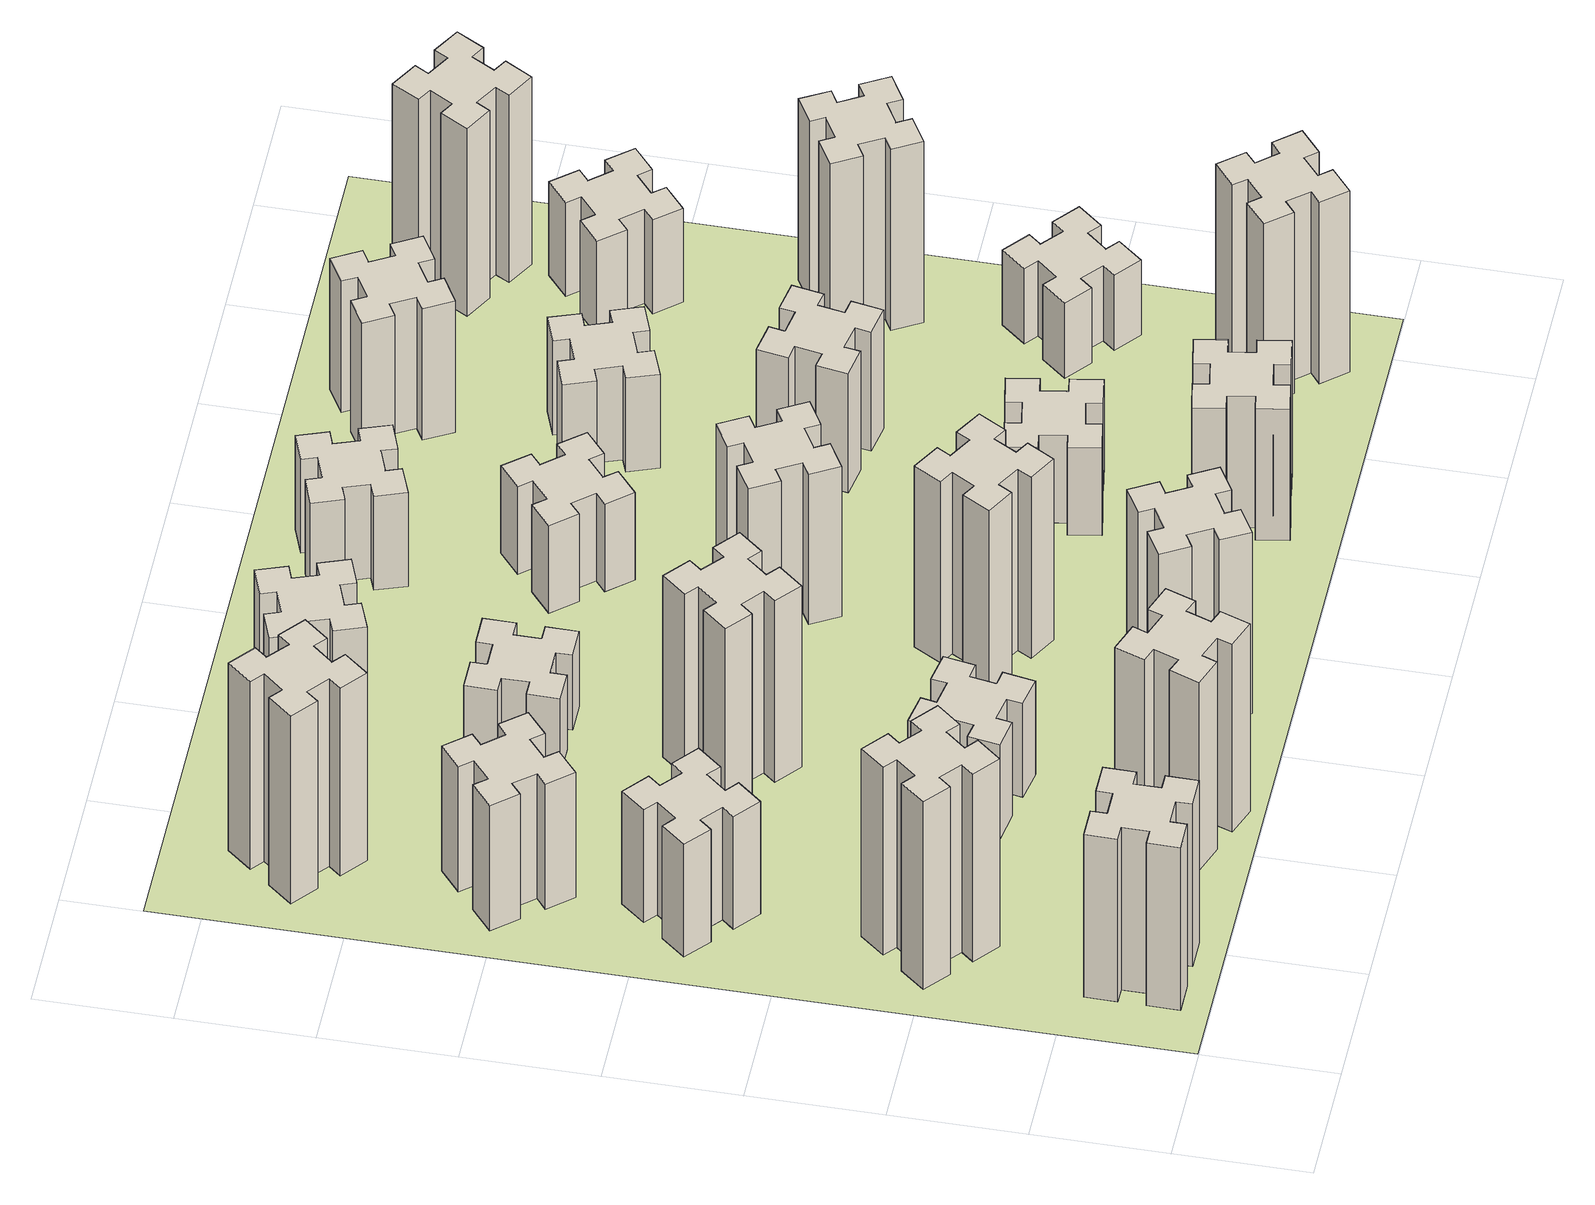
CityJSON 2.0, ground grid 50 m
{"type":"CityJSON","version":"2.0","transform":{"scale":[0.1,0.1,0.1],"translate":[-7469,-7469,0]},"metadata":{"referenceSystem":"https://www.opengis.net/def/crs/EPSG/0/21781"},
"CityObjects":{
"building1":{"type":"Building","attributes":{"class":"1000","function":"1000","usage":"1000","yearOfConstruction":2016,"roofType":"1000","measuredHeight":78,"storeysAboveGround":30,"storeysBelowGround":0},"geometry":[{"type":"Solid","lod":"1","boundaries":[[[[0,1,2,3,4,5,6,7,8,9,10,11,12,13,14,15,16,17,18,19]],[[17,16,20,21]],[[16,15,22,20]],[[15,14,23,22]],[[14,13,24,23]],[[13,12,25,24]],[[12,11,26,25]],[[11,10,27,26]],[[10,9,28,27]],[[9,8,29,28]],[[8,7,30,29]],[[7,6,31,30]],[[6,5,32,31]],[[5,4,33,32]],[[4,3,34,33]],[[3,2,35,34]],[[2,1,36,35]],[[1,0,37,36]],[[0,19,38,37]],[[19,18,39,38]],[[18,17,21,39]],[[24,25,26,27,28,29,30,31,32,33,34,35,36,37,38,39,21,20,22,23]]]]}]},
"building2":{"type":"Building","attributes":{"class":"1000","function":"1000","usage":"1000","yearOfConstruction":2016,"roofType":"1000","measuredHeight":90,"storeysAboveGround":30,"storeysBelowGround":0},"geometry":[{"type":"Solid","lod":"1","boundaries":[[[[40,41,42,43,44,45,46,47,48,49,50,51,52,53,54,55,56,57,58,59]],[[57,56,60,61]],[[56,55,62,60]],[[55,54,63,62]],[[54,53,64,63]],[[53,52,65,64]],[[52,51,66,65]],[[51,50,67,66]],[[50,49,68,67]],[[49,48,69,68]],[[48,47,70,69]],[[47,46,71,70]],[[46,45,72,71]],[[45,44,73,72]],[[44,43,74,73]],[[43,42,75,74]],[[42,41,76,75]],[[41,40,77,76]],[[40,59,78,77]],[[59,58,79,78]],[[58,57,61,79]],[[64,65,66,67,68,69,70,71,72,73,74,75,76,77,78,79,61,60,62,63]]]]}]},
"building3":{"type":"Building","attributes":{"class":"1000","function":"1000","usage":"1000","yearOfConstruction":2016,"roofType":"1000","measuredHeight":54,"storeysAboveGround":30,"storeysBelowGround":0},"geometry":[{"type":"Solid","lod":"1","boundaries":[[[[80,81,82,83,84,85,86,87,88,89,90,91,92,93,94,95,96,97,98,99]],[[97,96,100,101]],[[96,95,102,100]],[[95,94,103,102]],[[94,93,104,103]],[[93,92,105,104]],[[92,91,106,105]],[[91,90,107,106]],[[90,89,108,107]],[[89,88,109,108]],[[88,87,110,109]],[[87,86,111,110]],[[86,85,112,111]],[[85,84,113,112]],[[84,83,114,113]],[[83,82,115,114]],[[82,81,116,115]],[[81,80,117,116]],[[80,99,118,117]],[[99,98,119,118]],[[98,97,101,119]],[[104,105,106,107,108,109,110,111,112,113,114,115,116,117,118,119,101,100,102,103]]]]}]},
"building4":{"type":"Building","attributes":{"class":"1000","function":"1000","usage":"1000","yearOfConstruction":2016,"roofType":"1000","measuredHeight":60,"storeysAboveGround":30,"storeysBelowGround":0},"geometry":[{"type":"Solid","lod":"1","boundaries":[[[[120,121,122,123,124,125,126,127,128,129,130,131,132,133,134,135,136,137,138,139]],[[137,136,140,141]],[[136,135,142,140]],[[135,134,143,142]],[[134,133,144,143]],[[133,132,145,144]],[[132,131,146,145]],[[131,130,147,146]],[[130,129,148,147]],[[129,128,149,148]],[[128,127,150,149]],[[127,126,151,150]],[[126,125,152,151]],[[125,124,153,152]],[[124,123,154,153]],[[123,122,155,154]],[[122,121,156,155]],[[121,120,157,156]],[[120,139,158,157]],[[139,138,159,158]],[[138,137,141,159]],[[144,145,146,147,148,149,150,151,152,153,154,155,156,157,158,159,141,140,142,143]]]]}]},
"building5":{"type":"Building","attributes":{"class":"1000","function":"1000","usage":"1000","yearOfConstruction":2016,"roofType":"1000","measuredHeight":90,"storeysAboveGround":30,"storeysBelowGround":0},"geometry":[{"type":"Solid","lod":"1","boundaries":[[[[160,161,162,163,164,165,166,167,168,169,170,171,172,173,174,175,176,177,178,179]],[[177,176,180,181]],[[176,175,182,180]],[[175,174,183,182]],[[174,173,184,183]],[[173,172,185,184]],[[172,171,186,185]],[[171,170,187,186]],[[170,169,188,187]],[[169,168,189,188]],[[168,167,190,189]],[[167,166,191,190]],[[166,165,192,191]],[[165,164,193,192]],[[164,163,194,193]],[[163,162,195,194]],[[162,161,196,195]],[[161,160,197,196]],[[160,179,198,197]],[[179,178,199,198]],[[178,177,181,199]],[[184,185,186,187,188,189,190,191,192,193,194,195,196,197,198,199,181,180,182,183]]]]}]},
"building6":{"type":"Building","attributes":{"class":"1000","function":"1000","usage":"1000","yearOfConstruction":2016,"roofType":"1000","measuredHeight":90,"storeysAboveGround":30,"storeysBelowGround":0},"geometry":[{"type":"Solid","lod":"1","boundaries":[[[[200,201,202,203,204,205,206,207,208,209,210,211,212,213,214,215,216,217,218,219]],[[217,216,220,221]],[[216,215,222,220]],[[215,214,223,222]],[[214,213,224,223]],[[213,212,225,224]],[[212,211,226,225]],[[211,210,227,226]],[[210,209,228,227]],[[209,208,229,228]],[[208,207,230,229]],[[207,206,231,230]],[[206,205,232,231]],[[205,204,233,232]],[[204,203,234,233]],[[203,202,235,234]],[[202,201,236,235]],[[201,200,237,236]],[[200,219,238,237]],[[219,218,239,238]],[[218,217,221,239]],[[224,225,226,227,228,229,230,231,232,233,234,235,236,237,238,239,221,220,222,223]]]]}]},
"building7":{"type":"Building","attributes":{"class":"1000","function":"1000","usage":"1000","yearOfConstruction":2016,"roofType":"1000","measuredHeight":45,"storeysAboveGround":30,"storeysBelowGround":0},"geometry":[{"type":"Solid","lod":"1","boundaries":[[[[240,241,242,243,244,245,246,247,248,249,250,251,252,253,254,255,256,257,258,259]],[[257,256,260,261]],[[256,255,262,260]],[[255,254,263,262]],[[254,253,264,263]],[[253,252,265,264]],[[252,251,266,265]],[[251,250,267,266]],[[250,249,268,267]],[[249,248,269,268]],[[248,247,270,269]],[[247,246,271,270]],[[246,245,272,271]],[[245,244,273,272]],[[244,243,274,273]],[[243,242,275,274]],[[242,241,276,275]],[[241,240,277,276]],[[240,259,278,277]],[[259,258,279,278]],[[258,257,261,279]],[[264,265,266,267,268,269,270,271,272,273,274,275,276,277,278,279,261,260,262,263]]]]}]},
"building8":{"type":"Building","attributes":{"class":"1000","function":"1000","usage":"1000","yearOfConstruction":2016,"roofType":"1000","measuredHeight":87,"storeysAboveGround":30,"storeysBelowGround":0},"geometry":[{"type":"Solid","lod":"1","boundaries":[[[[280,281,282,283,284,285,286,287,288,289,290,291,292,293,294,295,296,297,298,299]],[[297,296,300,301]],[[296,295,302,300]],[[295,294,303,302]],[[294,293,304,303]],[[293,292,305,304]],[[292,291,306,305]],[[291,290,307,306]],[[290,289,308,307]],[[289,288,309,308]],[[288,287,310,309]],[[287,286,311,310]],[[286,285,312,311]],[[285,284,313,312]],[[284,283,314,313]],[[283,282,315,314]],[[282,281,316,315]],[[281,280,317,316]],[[280,299,318,317]],[[299,298,319,318]],[[298,297,301,319]],[[304,305,306,307,308,309,310,311,312,313,314,315,316,317,318,319,301,300,302,303]]]]}]},
"building9":{"type":"Building","attributes":{"class":"1000","function":"1000","usage":"1000","yearOfConstruction":2016,"roofType":"1000","measuredHeight":87,"storeysAboveGround":30,"storeysBelowGround":0},"geometry":[{"type":"Solid","lod":"1","boundaries":[[[[320,321,322,323,324,325,326,327,328,329,330,331,332,333,334,335,336,337,338,339]],[[337,336,340,341]],[[336,335,342,340]],[[335,334,343,342]],[[334,333,344,343]],[[333,332,345,344]],[[332,331,346,345]],[[331,330,347,346]],[[330,329,348,347]],[[329,328,349,348]],[[328,327,350,349]],[[327,326,351,350]],[[326,325,352,351]],[[325,324,353,352]],[[324,323,354,353]],[[323,322,355,354]],[[322,321,356,355]],[[321,320,357,356]],[[320,339,358,357]],[[339,338,359,358]],[[338,337,341,359]],[[344,345,346,347,348,349,350,351,352,353,354,355,356,357,358,359,341,340,342,343]]]]}]},
"building10":{"type":"Building","attributes":{"class":"1000","function":"1000","usage":"1000","yearOfConstruction":2016,"roofType":"1000","measuredHeight":36,"storeysAboveGround":30,"storeysBelowGround":0},"geometry":[{"type":"Solid","lod":"1","boundaries":[[[[360,361,362,363,364,365,366,367,368,369,370,371,372,373,374,375,376,377,378,379]],[[377,376,380,381]],[[376,375,382,380]],[[375,374,383,382]],[[374,373,384,383]],[[373,372,385,384]],[[372,371,386,385]],[[371,370,387,386]],[[370,369,388,387]],[[369,368,389,388]],[[368,367,390,389]],[[367,366,391,390]],[[366,365,392,391]],[[365,364,393,392]],[[364,363,394,393]],[[363,362,395,394]],[[362,361,396,395]],[[361,360,397,396]],[[360,379,398,397]],[[379,378,399,398]],[[378,377,381,399]],[[384,385,386,387,388,389,390,391,392,393,394,395,396,397,398,399,381,380,382,383]]]]}]},
"building11":{"type":"Building","attributes":{"class":"1000","function":"1000","usage":"1000","yearOfConstruction":2016,"roofType":"1000","measuredHeight":51,"storeysAboveGround":30,"storeysBelowGround":0},"geometry":[{"type":"Solid","lod":"1","boundaries":[[[[400,401,402,403,404,405,406,407,408,409,410,411,412,413,414,415,416,417,418,419]],[[417,416,420,421]],[[416,415,422,420]],[[415,414,423,422]],[[414,413,424,423]],[[413,412,425,424]],[[412,411,426,425]],[[411,410,427,426]],[[410,409,428,427]],[[409,408,429,428]],[[408,407,430,429]],[[407,406,431,430]],[[406,405,432,431]],[[405,404,433,432]],[[404,403,434,433]],[[403,402,435,434]],[[402,401,436,435]],[[401,400,437,436]],[[400,419,438,437]],[[419,418,439,438]],[[418,417,421,439]],[[424,425,426,427,428,429,430,431,432,433,434,435,436,437,438,439,421,420,422,423]]]]}]},
"building12":{"type":"Building","attributes":{"class":"1000","function":"1000","usage":"1000","yearOfConstruction":2016,"roofType":"1000","measuredHeight":87,"storeysAboveGround":30,"storeysBelowGround":0},"geometry":[{"type":"Solid","lod":"1","boundaries":[[[[440,441,442,443,444,445,446,447,448,449,450,451,452,453,454,455,456,457,458,459]],[[457,456,460,461]],[[456,455,462,460]],[[455,454,463,462]],[[454,453,464,463]],[[453,452,465,464]],[[452,451,466,465]],[[451,450,467,466]],[[450,449,468,467]],[[449,448,469,468]],[[448,447,470,469]],[[447,446,471,470]],[[446,445,472,471]],[[445,444,473,472]],[[444,443,474,473]],[[443,442,475,474]],[[442,441,476,475]],[[441,440,477,476]],[[440,459,478,477]],[[459,458,479,478]],[[458,457,461,479]],[[464,465,466,467,468,469,470,471,472,473,474,475,476,477,478,479,461,460,462,463]]]]}]},
"building13":{"type":"Building","attributes":{"class":"1000","function":"1000","usage":"1000","yearOfConstruction":2016,"roofType":"1000","measuredHeight":72,"storeysAboveGround":30,"storeysBelowGround":0},"geometry":[{"type":"Solid","lod":"1","boundaries":[[[[480,481,482,483,484,485,486,487,488,489,490,491,492,493,494,495,496,497,498,499]],[[497,496,500,501]],[[496,495,502,500]],[[495,494,503,502]],[[494,493,504,503]],[[493,492,505,504]],[[492,491,506,505]],[[491,490,507,506]],[[490,489,508,507]],[[489,488,509,508]],[[488,487,510,509]],[[487,486,511,510]],[[486,485,512,511]],[[485,484,513,512]],[[484,483,514,513]],[[483,482,515,514]],[[482,481,516,515]],[[481,480,517,516]],[[480,499,518,517]],[[499,498,519,518]],[[498,497,501,519]],[[504,505,506,507,508,509,510,511,512,513,514,515,516,517,518,519,501,500,502,503]]]]}]},
"building14":{"type":"Building","attributes":{"class":"1000","function":"1000","usage":"1000","yearOfConstruction":2016,"roofType":"1000","measuredHeight":42,"storeysAboveGround":30,"storeysBelowGround":0},"geometry":[{"type":"Solid","lod":"1","boundaries":[[[[520,521,522,523,524,525,526,527,528,529,530,531,532,533,534,535,536,537,538,539]],[[537,536,540,541]],[[536,535,542,540]],[[535,534,543,542]],[[534,533,544,543]],[[533,532,545,544]],[[532,531,546,545]],[[531,530,547,546]],[[530,529,548,547]],[[529,528,549,548]],[[528,527,550,549]],[[527,526,551,550]],[[526,525,552,551]],[[525,524,553,552]],[[524,523,554,553]],[[523,522,555,554]],[[522,521,556,555]],[[521,520,557,556]],[[520,539,558,557]],[[539,538,559,558]],[[538,537,541,559]],[[544,545,546,547,548,549,550,551,552,553,554,555,556,557,558,559,541,540,542,543]]]]}]},
"building15":{"type":"Building","attributes":{"class":"1000","function":"1000","usage":"1000","yearOfConstruction":2016,"roofType":"1000","measuredHeight":63,"storeysAboveGround":30,"storeysBelowGround":0},"geometry":[{"type":"Solid","lod":"1","boundaries":[[[[560,561,562,563,564,565,566,567,568,569,570,571,572,573,574,575,576,577,578,579]],[[577,576,580,581]],[[576,575,582,580]],[[575,574,583,582]],[[574,573,584,583]],[[573,572,585,584]],[[572,571,586,585]],[[571,570,587,586]],[[570,569,588,587]],[[569,568,589,588]],[[568,567,590,589]],[[567,566,591,590]],[[566,565,592,591]],[[565,564,593,592]],[[564,563,594,593]],[[563,562,595,594]],[[562,561,596,595]],[[561,560,597,596]],[[560,579,598,597]],[[579,578,599,598]],[[578,577,581,599]],[[584,585,586,587,588,589,590,591,592,593,594,595,596,597,598,599,581,580,582,583]]]]}]},
"building16":{"type":"Building","attributes":{"class":"1000","function":"1000","usage":"1000","yearOfConstruction":2016,"roofType":"1000","measuredHeight":45,"storeysAboveGround":30,"storeysBelowGround":0},"geometry":[{"type":"Solid","lod":"1","boundaries":[[[[600,601,602,603,604,605,606,607,608,609,610,611,612,613,614,615,616,617,618,619]],[[617,616,620,621]],[[616,615,622,620]],[[615,614,623,622]],[[614,613,624,623]],[[613,612,625,624]],[[612,611,626,625]],[[611,610,627,626]],[[610,609,628,627]],[[609,608,629,628]],[[608,607,630,629]],[[607,606,631,630]],[[606,605,632,631]],[[605,604,633,632]],[[604,603,634,633]],[[603,602,635,634]],[[602,601,636,635]],[[601,600,637,636]],[[600,619,638,637]],[[619,618,639,638]],[[618,617,621,639]],[[624,625,626,627,628,629,630,631,632,633,634,635,636,637,638,639,621,620,622,623]]]]}]},
"building17":{"type":"Building","attributes":{"class":"1000","function":"1000","usage":"1000","yearOfConstruction":2016,"roofType":"1000","measuredHeight":42,"storeysAboveGround":30,"storeysBelowGround":0},"geometry":[{"type":"Solid","lod":"1","boundaries":[[[[640,641,642,643,644,645,646,647,648,649,650,651,652,653,654,655,656,657,658,659]],[[657,656,660,661]],[[656,655,662,660]],[[655,654,663,662]],[[654,653,664,663]],[[653,652,665,664]],[[652,651,666,665]],[[651,650,667,666]],[[650,649,668,667]],[[649,648,669,668]],[[648,647,670,669]],[[647,646,671,670]],[[646,645,672,671]],[[645,644,673,672]],[[644,643,674,673]],[[643,642,675,674]],[[642,641,676,675]],[[641,640,677,676]],[[640,659,678,677]],[[659,658,679,678]],[[658,657,661,679]],[[664,665,666,667,668,669,670,671,672,673,674,675,676,677,678,679,661,660,662,663]]]]}]},
"building18":{"type":"Building","attributes":{"class":"1000","function":"1000","usage":"1000","yearOfConstruction":2016,"roofType":"1000","measuredHeight":57,"storeysAboveGround":30,"storeysBelowGround":0},"geometry":[{"type":"Solid","lod":"1","boundaries":[[[[680,681,682,683,684,685,686,687,688,689,690,691,692,693,694,695,696,697,698,699]],[[697,696,700,701]],[[696,695,702,700]],[[695,694,703,702]],[[694,693,704,703]],[[693,692,705,704]],[[692,691,706,705]],[[691,690,707,706]],[[690,689,708,707]],[[689,688,709,708]],[[688,687,710,709]],[[687,686,711,710]],[[686,685,712,711]],[[685,684,713,712]],[[684,683,714,713]],[[683,682,715,714]],[[682,681,716,715]],[[681,680,717,716]],[[680,699,718,717]],[[699,698,719,718]],[[698,697,701,719]],[[704,705,706,707,708,709,710,711,712,713,714,715,716,717,718,719,701,700,702,703]]]]}]},
"building19":{"type":"Building","attributes":{"class":"1000","function":"1000","usage":"1000","yearOfConstruction":2016,"roofType":"1000","measuredHeight":45,"storeysAboveGround":30,"storeysBelowGround":0},"geometry":[{"type":"Solid","lod":"1","boundaries":[[[[720,721,722,723,724,725,726,727,728,729,730,731,732,733,734,735,736,737,738,739]],[[737,736,740,741]],[[736,735,742,740]],[[735,734,743,742]],[[734,733,744,743]],[[733,732,745,744]],[[732,731,746,745]],[[731,730,747,746]],[[730,729,748,747]],[[729,728,749,748]],[[728,727,750,749]],[[727,726,751,750]],[[726,725,752,751]],[[725,724,753,752]],[[724,723,754,753]],[[723,722,755,754]],[[722,721,756,755]],[[721,720,757,756]],[[720,739,758,757]],[[739,738,759,758]],[[738,737,741,759]],[[744,745,746,747,748,749,750,751,752,753,754,755,756,757,758,759,741,740,742,743]]]]}]},
"building20":{"type":"Building","attributes":{"class":"1000","function":"1000","usage":"1000","yearOfConstruction":2016,"roofType":"1000","measuredHeight":87,"storeysAboveGround":30,"storeysBelowGround":0},"geometry":[{"type":"Solid","lod":"1","boundaries":[[[[760,761,762,763,764,765,766,767,768,769,770,771,772,773,774,775,776,777,778,779]],[[777,776,780,781]],[[776,775,782,780]],[[775,774,783,782]],[[774,773,784,783]],[[773,772,785,784]],[[772,771,786,785]],[[771,770,787,786]],[[770,769,788,787]],[[769,768,789,788]],[[768,767,790,789]],[[767,766,791,790]],[[766,765,792,791]],[[765,764,793,792]],[[764,763,794,793]],[[763,762,795,794]],[[762,761,796,795]],[[761,760,797,796]],[[760,779,798,797]],[[779,778,799,798]],[[778,777,781,799]],[[784,785,786,787,788,789,790,791,792,793,794,795,796,797,798,799,781,780,782,783]]]]}]},
"building21":{"type":"Building","attributes":{"class":"1000","function":"1000","usage":"1000","yearOfConstruction":2016,"roofType":"1000","measuredHeight":63,"storeysAboveGround":30,"storeysBelowGround":0},"geometry":[{"type":"Solid","lod":"1","boundaries":[[[[800,801,802,803,804,805,806,807,808,809,810,811,812,813,814,815,816,817,818,819]],[[817,816,820,821]],[[816,815,822,820]],[[815,814,823,822]],[[814,813,824,823]],[[813,812,825,824]],[[812,811,826,825]],[[811,810,827,826]],[[810,809,828,827]],[[809,808,829,828]],[[808,807,830,829]],[[807,806,831,830]],[[806,805,832,831]],[[805,804,833,832]],[[804,803,834,833]],[[803,802,835,834]],[[802,801,836,835]],[[801,800,837,836]],[[800,819,838,837]],[[819,818,839,838]],[[818,817,821,839]],[[824,825,826,827,828,829,830,831,832,833,834,835,836,837,838,839,821,820,822,823]]]]}]},
"building22":{"type":"Building","attributes":{"class":"1000","function":"1000","usage":"1000","yearOfConstruction":2016,"roofType":"1000","measuredHeight":36,"storeysAboveGround":30,"storeysBelowGround":0},"geometry":[{"type":"Solid","lod":"1","boundaries":[[[[840,841,842,843,844,845,846,847,848,849,850,851,852,853,854,855,856,857,858,859]],[[857,856,860,861]],[[856,855,862,860]],[[855,854,863,862]],[[854,853,864,863]],[[853,852,865,864]],[[852,851,866,865]],[[851,850,867,866]],[[850,849,868,867]],[[849,848,869,868]],[[848,847,870,869]],[[847,846,871,870]],[[846,845,872,871]],[[845,844,873,872]],[[844,843,874,873]],[[843,842,875,874]],[[842,841,876,875]],[[841,840,877,876]],[[840,859,878,877]],[[859,858,879,878]],[[858,857,861,879]],[[864,865,866,867,868,869,870,871,872,873,874,875,876,877,878,879,861,860,862,863]]]]}]},
"building23":{"type":"Building","attributes":{"class":"1000","function":"1000","usage":"1000","yearOfConstruction":2016,"roofType":"1000","measuredHeight":87,"storeysAboveGround":30,"storeysBelowGround":0},"geometry":[{"type":"Solid","lod":"1","boundaries":[[[[880,881,882,883,884,885,886,887,888,889,890,891,892,893,894,895,896,897,898,899]],[[897,896,900,901]],[[896,895,902,900]],[[895,894,903,902]],[[894,893,904,903]],[[893,892,905,904]],[[892,891,906,905]],[[891,890,907,906]],[[890,889,908,907]],[[889,888,909,908]],[[888,887,910,909]],[[887,886,911,910]],[[886,885,912,911]],[[885,884,913,912]],[[884,883,914,913]],[[883,882,915,914]],[[882,881,916,915]],[[881,880,917,916]],[[880,899,918,917]],[[899,898,919,918]],[[898,897,901,919]],[[904,905,906,907,908,909,910,911,912,913,914,915,916,917,918,919,901,900,902,903]]]]}]},
"building24":{"type":"Building","attributes":{"class":"1000","function":"1000","usage":"1000","yearOfConstruction":2016,"roofType":"1000","measuredHeight":45,"storeysAboveGround":30,"storeysBelowGround":0},"geometry":[{"type":"Solid","lod":"1","boundaries":[[[[920,921,922,923,924,925,926,927,928,929,930,931,932,933,934,935,936,937,938,939]],[[937,936,940,941]],[[936,935,942,940]],[[935,934,943,942]],[[934,933,944,943]],[[933,932,945,944]],[[932,931,946,945]],[[931,930,947,946]],[[930,929,948,947]],[[929,928,949,948]],[[928,927,950,949]],[[927,926,951,950]],[[926,925,952,951]],[[925,924,953,952]],[[924,923,954,953]],[[923,922,955,954]],[[922,921,956,955]],[[921,920,957,956]],[[920,939,958,957]],[[939,938,959,958]],[[938,937,941,959]],[[944,945,946,947,948,949,950,951,952,953,954,955,956,957,958,959,941,940,942,943]]]]}]},
"building25":{"type":"Building","attributes":{"class":"1000","function":"1000","usage":"1000","yearOfConstruction":2016,"roofType":"1000","measuredHeight":90,"storeysAboveGround":30,"storeysBelowGround":0},"geometry":[{"type":"Solid","lod":"1","boundaries":[[[[960,961,962,963,964,965,966,967,968,969,970,971,972,973,974,975,976,977,978,979]],[[977,976,980,981]],[[976,975,982,980]],[[975,974,983,982]],[[974,973,984,983]],[[973,972,985,984]],[[972,971,986,985]],[[971,970,987,986]],[[970,969,988,987]],[[969,968,989,988]],[[968,967,990,989]],[[967,966,991,990]],[[966,965,992,991]],[[965,964,993,992]],[[964,963,994,993]],[[963,962,995,994]],[[962,961,996,995]],[[961,960,997,996]],[[960,979,998,997]],[[979,978,999,998]],[[978,977,981,999]],[[984,985,986,987,988,989,990,991,992,993,994,995,996,997,998,999,981,980,982,983]]]]}]},
"landuse1":{"type":"LandUse","attributes":{"name":"plot1","function":"1010"},"geometry":[{"type":"MultiSurface","lod":"1","boundaries":[[[1000,1001,1002,1003]]]}]}
},
"vertices":[
[265,325,0],[265,225,0],[205,225,0],[205,105,0],[325,105,0],[325,165,0],[425,165,0],[425,105,0],[545,105,0],[545,225,0],[485,225,0],[485,325,0],[545,325,0],[545,445,0],[425,445,0],[425,385,0],[325,385,0],[325,445,0],[205,445,0],[205,325,0],[325,385,780],[325,445,780],[425,385,780],[425,445,780],[545,445,780],[545,325,780],[485,325,780],[485,225,780],[545,225,780],[545,105,780],[425,105,780],[425,165,780],[325,165,780],[325,105,780],[205,105,780],[205,225,780],[265,225,780],[265,325,780],[205,325,780],[205,445,780],
[484,1067,0],[408,1132,0],[446,1178,0],[354,1255,0],[277,1163,0],[323,1124,0],[259,1048,0],[213,1086,0],[136,994,0],[228,917,0],[266,963,0],[343,899,0],[304,853,0],[396,776,0],[473,868,0],[427,906,0],[492,983,0],[538,944,0],[615,1036,0],[523,1113,0],[492,983,900],[538,944,900],[427,906,900],[473,868,900],[396,776,900],[304,853,900],[343,899,900],[266,963,900],[228,917,900],[136,994,900],[213,1086,900],[259,1048,900],[323,1124,900],[277,1163,900],[354,1255,900],[446,1178,900],[408,1132,900],[484,1067,900],[523,1113,900],[615,1036,900],
[484,1907,0],[408,1972,0],[446,2018,0],[354,2095,0],[277,2003,0],[323,1964,0],[259,1888,0],[213,1926,0],[136,1834,0],[228,1757,0],[266,1803,0],[343,1739,0],[304,1693,0],[396,1616,0],[473,1708,0],[427,1746,0],[492,1823,0],[538,1784,0],[615,1876,0],[523,1953,0],[492,1823,540],[538,1784,540],[427,1746,540],[473,1708,540],[396,1616,540],[304,1693,540],[343,1739,540],[266,1803,540],[228,1757,540],[136,1834,540],[213,1926,540],[259,1888,540],[323,1964,540],[277,2003,540],[354,2095,540],[446,2018,540],[408,1972,540],[484,1907,540],[523,1953,540],[615,1876,540],
[492,2528,0],[427,2604,0],[473,2643,0],[396,2735,0],[304,2658,0],[343,2612,0],[266,2547,0],[228,2593,0],[136,2516,0],[213,2424,0],[259,2463,0],[323,2386,0],[277,2348,0],[354,2256,0],[446,2333,0],[408,2379,0],[484,2443,0],[523,2397,0],[615,2474,0],[538,2566,0],[484,2443,600],[523,2397,600],[408,2379,600],[446,2333,600],[354,2256,600],[277,2348,600],[323,2386,600],[259,2463,600],[213,2424,600],[136,2516,600],[228,2593,600],[266,2547,600],[343,2612,600],[304,2658,600],[396,2735,600],[473,2643,600],[427,2604,600],[492,2528,600],[538,2566,600],[615,2474,600],
[1029,360,0],[995,266,0],[939,287,0],[897,174,0],[1010,133,0],[1031,189,0],[1125,155,0],[1104,99,0],[1217,57,0],[1258,170,0],[1202,191,0],[1236,285,0],[1292,264,0],[1333,377,0],[1220,418,0],[1200,362,0],[1106,396,0],[1127,452,0],[1014,493,0],[973,380,0],[1106,396,900],[1127,452,900],[1200,362,900],[1220,418,900],[1333,377,900],[1292,264,900],[1236,285,900],[1202,191,900],[1258,170,900],[1217,57,900],[1104,99,900],[1125,155,900],[1031,189,900],[1010,133,900],[897,174,900],[939,287,900],[995,266,900],[1029,360,900],[973,380,900],[1014,493,900],
[484,3287,0],[408,3352,0],[446,3398,0],[354,3475,0],[277,3383,0],[323,3344,0],[259,3268,0],[213,3306,0],[136,3214,0],[228,3137,0],[266,3183,0],[343,3119,0],[304,3073,0],[396,2996,0],[473,3088,0],[427,3126,0],[492,3203,0],[538,3164,0],[615,3256,0],[523,3333,0],[492,3203,900],[538,3164,900],[427,3126,900],[473,3088,900],[396,2996,900],[304,3073,900],[343,3119,900],[266,3183,900],[228,3137,900],[136,3214,900],[213,3306,900],[259,3268,900],[323,3344,900],[277,3383,900],[354,3475,900],[446,3398,900],[408,3352,900],[484,3287,900],[523,3333,900],[615,3256,900],
[1047,916,0],[1145,898,0],[1135,839,0],[1253,818,0],[1274,937,0],[1215,947,0],[1232,1045,0],[1291,1035,0],[1312,1153,0],[1194,1174,0],[1184,1115,0],[1085,1132,0],[1096,1191,0],[977,1212,0],[957,1094,0],[1016,1084,0],[998,985,0],[939,996,0],[918,877,0],[1037,857,0],[998,985,450],[939,996,450],[1016,1084,450],[957,1094,450],[977,1212,450],[1096,1191,450],[1085,1132,450],[1184,1115,450],[1194,1174,450],[1312,1153,450],[1291,1035,450],[1232,1045,450],[1215,947,450],[1274,937,450],[1253,818,450],[1135,839,450],[1145,898,450],[1047,916,450],[1037,857,450],[918,877,450],
[1006,1803,0],[1083,1739,0],[1044,1693,0],[1136,1616,0],[1213,1708,0],[1167,1746,0],[1232,1823,0],[1278,1784,0],[1355,1876,0],[1263,1953,0],[1224,1907,0],[1148,1972,0],[1186,2018,0],[1094,2095,0],[1017,2003,0],[1063,1964,0],[999,1888,0],[953,1926,0],[876,1834,0],[968,1757,0],[999,1888,870],[953,1926,870],[1063,1964,870],[1017,2003,870],[1094,2095,870],[1186,2018,870],[1148,1972,870],[1224,1907,870],[1263,1953,870],[1355,1876,870],[1278,1784,870],[1232,1823,870],[1167,1746,870],[1213,1708,870],[1136,1616,870],[1044,1693,870],[1083,1739,870],[1006,1803,870],[968,1757,870],[876,1834,870],
[1744,496,0],[1657,446,0],[1627,498,0],[1523,438,0],[1583,334,0],[1635,364,0],[1685,277,0],[1633,247,0],[1693,143,0],[1797,203,0],[1767,255,0],[1854,305,0],[1884,253,0],[1988,313,0],[1928,417,0],[1876,387,0],[1826,474,0],[1878,504,0],[1818,608,0],[1714,548,0],[1826,474,870],[1878,504,870],[1876,387,870],[1928,417,870],[1988,313,870],[1884,253,870],[1854,305,870],[1767,255,870],[1797,203,870],[1693,143,870],[1633,247,870],[1685,277,870],[1635,364,870],[1583,334,870],[1523,438,870],[1627,498,870],[1657,446,870],[1744,496,870],[1714,548,870],[1818,608,870],
[1165,2705,0],[1065,2705,0],[1065,2765,0],[945,2765,0],[945,2645,0],[1005,2645,0],[1005,2545,0],[945,2545,0],[945,2425,0],[1065,2425,0],[1065,2485,0],[1165,2485,0],[1165,2425,0],[1285,2425,0],[1285,2545,0],[1225,2545,0],[1225,2645,0],[1285,2645,0],[1285,2765,0],[1165,2765,0],[1225,2645,360],[1285,2645,360],[1225,2545,360],[1285,2545,360],[1285,2425,360],[1165,2425,360],[1165,2485,360],[1065,2485,360],[1065,2425,360],[945,2425,360],[945,2545,360],[1005,2545,360],[1005,2645,360],[945,2645,360],[945,2765,360],[1065,2765,360],[1065,2705,360],[1165,2705,360],[1165,2765,360],[1285,2765,360],
[1125,3456,0],[1031,3422,0],[1010,3478,0],[897,3437,0],[939,3324,0],[995,3345,0],[1029,3251,0],[973,3230,0],[1014,3117,0],[1127,3159,0],[1106,3215,0],[1200,3249,0],[1220,3193,0],[1333,3234,0],[1292,3347,0],[1236,3326,0],[1202,3420,0],[1258,3440,0],[1217,3553,0],[1104,3512,0],[1202,3420,510],[1258,3440,510],[1236,3326,510],[1292,3347,510],[1333,3234,510],[1220,3193,510],[1200,3249,510],[1106,3215,510],[1127,3159,510],[1014,3117,510],[973,3230,510],[1029,3251,510],[995,3345,510],[939,3324,510],[897,3437,510],[1010,3478,510],[1031,3422,510],[1125,3456,510],[1104,3512,510],[1217,3553,510],
[1926,1017,0],[1976,1104,0],[2028,1074,0],[2088,1178,0],[1984,1238,0],[1954,1186,0],[1867,1236,0],[1897,1288,0],[1793,1348,0],[1733,1244,0],[1785,1214,0],[1735,1127,0],[1683,1157,0],[1623,1053,0],[1727,993,0],[1757,1045,0],[1844,995,0],[1814,943,0],[1918,883,0],[1978,987,0],[1844,995,870],[1814,943,870],[1757,1045,870],[1727,993,870],[1623,1053,870],[1683,1157,870],[1735,1127,870],[1785,1214,870],[1733,1244,870],[1793,1348,870],[1897,1288,870],[1867,1236,870],[1954,1186,870],[1984,1238,870],[2088,1178,870],[2028,1074,870],[1976,1104,870],[1926,1017,870],[1978,987,870],[1918,883,870],
[1967,1735,0],[2054,1785,0],[2084,1733,0],[2188,1793,0],[2128,1897,0],[2076,1867,0],[2026,1954,0],[2078,1984,0],[2018,2088,0],[1914,2028,0],[1944,1976,0],[1857,1926,0],[1827,1978,0],[1723,1918,0],[1783,1814,0],[1835,1844,0],[1885,1757,0],[1833,1727,0],[1893,1623,0],[1997,1683,0],[1885,1757,720],[1833,1727,720],[1835,1844,720],[1783,1814,720],[1723,1918,720],[1827,1978,720],[1857,1926,720],[1944,1976,720],[1914,2028,720],[2018,2088,720],[2078,1984,720],[2026,1954,720],[2076,1867,720],[2128,1897,720],[2188,1793,720],[2084,1733,720],[2054,1785,720],[1967,1735,720],[1997,1683,720],[1893,1623,720],
[1988,2479,0],[2064,2543,0],[2103,2497,0],[2195,2574,0],[2118,2666,0],[2072,2628,0],[2007,2704,0],[2053,2743,0],[1976,2835,0],[1884,2758,0],[1923,2712,0],[1846,2647,0],[1808,2693,0],[1716,2616,0],[1793,2524,0],[1839,2563,0],[1903,2486,0],[1857,2448,0],[1934,2356,0],[2026,2433,0],[1903,2486,420],[1857,2448,420],[1839,2563,420],[1793,2524,420],[1716,2616,420],[1808,2693,420],[1846,2647,420],[1923,2712,420],[1884,2758,420],[1976,2835,420],[2053,2743,420],[2007,2704,420],[2072,2628,420],[2118,2666,420],[2195,2574,420],[2103,2497,420],[2064,2543,420],[1988,2479,420],[2026,2433,420],[1934,2356,420],
[2665,258,0],[2764,276,0],[2774,217,0],[2892,237,0],[2871,356,0],[2812,345,0],[2795,444,0],[2854,454,0],[2833,572,0],[2715,551,0],[2725,492,0],[2627,475,0],[2617,534,0],[2498,513,0],[2519,395,0],[2578,405,0],[2596,307,0],[2537,297,0],[2557,178,0],[2676,199,0],[2596,307,630],[2537,297,630],[2578,405,630],[2519,395,630],[2498,513,630],[2617,534,630],[2627,475,630],[2725,492,630],[2715,551,630],[2833,572,630],[2854,454,630],[2795,444,630],[2812,345,630],[2871,356,630],[2892,237,630],[2774,217,630],[2764,276,630],[2665,258,630],[2676,199,630],[2557,178,630],
[1865,3456,0],[1771,3422,0],[1750,3478,0],[1637,3437,0],[1679,3324,0],[1735,3345,0],[1769,3251,0],[1713,3230,0],[1754,3117,0],[1867,3159,0],[1846,3215,0],[1940,3249,0],[1960,3193,0],[2073,3234,0],[2032,3347,0],[1976,3326,0],[1942,3420,0],[1998,3440,0],[1957,3553,0],[1844,3512,0],[1942,3420,450],[1998,3440,450],[1976,3326,450],[2032,3347,450],[2073,3234,450],[1960,3193,450],[1940,3249,450],[1846,3215,450],[1867,3159,450],[1754,3117,450],[1713,3230,450],[1769,3251,450],[1735,3345,450],[1679,3324,450],[1637,3437,450],[1750,3478,450],[1771,3422,450],[1865,3456,450],[1844,3512,450],[1957,3553,450],
[2625,1132,0],[2527,1115,0],[2517,1174,0],[2398,1153,0],[2419,1035,0],[2478,1045,0],[2496,947,0],[2437,937,0],[2457,818,0],[2576,839,0],[2565,898,0],[2664,916,0],[2674,857,0],[2792,877,0],[2771,996,0],[2712,985,0],[2695,1084,0],[2754,1094,0],[2733,1212,0],[2615,1191,0],[2695,1084,420],[2754,1094,420],[2712,985,420],[2771,996,420],[2792,877,420],[2674,857,420],[2664,916,420],[2565,898,420],[2576,839,420],[2457,818,420],[2437,937,420],[2496,947,420],[2478,1045,420],[2419,1035,420],[2398,1153,420],[2517,1174,420],[2527,1115,420],[2625,1132,420],[2615,1191,420],[2733,1212,420],
[2627,1756,0],[2725,1738,0],[2715,1679,0],[2833,1658,0],[2854,1777,0],[2795,1787,0],[2812,1885,0],[2871,1875,0],[2892,1993,0],[2774,2014,0],[2764,1955,0],[2665,1972,0],[2676,2031,0],[2557,2052,0],[2537,1934,0],[2596,1924,0],[2578,1825,0],[2519,1836,0],[2498,1717,0],[2617,1697,0],[2578,1825,570],[2519,1836,570],[2596,1924,570],[2537,1934,570],[2557,2052,570],[2676,2031,570],[2665,1972,570],[2764,1955,570],[2774,2014,570],[2892,1993,570],[2871,1875,570],[2812,1885,570],[2795,1787,570],[2854,1777,570],[2833,1658,570],[2715,1679,570],[2725,1738,570],[2627,1756,570],[2617,1697,570],[2498,1717,570],
[2586,2475,0],[2680,2509,0],[2700,2453,0],[2813,2494,0],[2772,2607,0],[2716,2586,0],[2682,2680,0],[2738,2700,0],[2697,2813,0],[2584,2772,0],[2605,2716,0],[2511,2682,0],[2490,2738,0],[2377,2697,0],[2419,2584,0],[2475,2605,0],[2509,2511,0],[2453,2490,0],[2494,2377,0],[2607,2419,0],[2509,2511,450],[2453,2490,450],[2475,2605,450],[2419,2584,450],[2377,2697,450],[2490,2738,450],[2511,2682,450],[2605,2716,450],[2584,2772,450],[2697,2813,450],[2738,2700,450],[2682,2680,450],[2716,2586,450],[2772,2607,450],[2813,2494,450],[2700,2453,450],[2680,2509,450],[2586,2475,450],[2607,2419,450],[2494,2377,450],
[3468,259,0],[3544,323,0],[3583,277,0],[3675,354,0],[3598,446,0],[3552,408,0],[3487,484,0],[3533,523,0],[3456,615,0],[3364,538,0],[3403,492,0],[3326,427,0],[3288,473,0],[3196,396,0],[3273,304,0],[3319,343,0],[3383,266,0],[3337,228,0],[3414,136,0],[3506,213,0],[3383,266,870],[3337,228,870],[3319,343,870],[3273,304,870],[3196,396,870],[3288,473,870],[3326,427,870],[3403,492,870],[3364,538,870],[3456,615,870],[3533,523,870],[3487,484,870],[3552,408,870],[3598,446,870],[3675,354,870],[3583,277,870],[3544,323,870],[3468,259,870],[3506,213,870],[3414,136,870],
[2716,3347,0],[2666,3434,0],[2718,3464,0],[2658,3568,0],[2554,3508,0],[2584,3456,0],[2497,3406,0],[2467,3458,0],[2363,3398,0],[2423,3294,0],[2475,3324,0],[2525,3237,0],[2473,3207,0],[2533,3103,0],[2637,3163,0],[2607,3215,0],[2694,3265,0],[2724,3213,0],[2828,3273,0],[2768,3377,0],[2694,3265,630],[2724,3213,630],[2607,3215,630],[2637,3163,630],[2533,3103,630],[2473,3207,630],[2525,3237,630],[2475,3324,630],[2423,3294,630],[2363,3398,630],[2467,3458,630],[2497,3406,630],[2584,3456,630],[2554,3508,630],[2658,3568,630],[2718,3464,630],[2666,3434,630],[2716,3347,630],[2768,3377,630],[2828,3273,630],
[3487,1006,0],[3552,1083,0],[3598,1044,0],[3675,1136,0],[3583,1213,0],[3544,1167,0],[3468,1232,0],[3506,1278,0],[3414,1355,0],[3337,1263,0],[3383,1224,0],[3319,1148,0],[3273,1186,0],[3196,1094,0],[3288,1017,0],[3326,1063,0],[3403,999,0],[3364,953,0],[3456,876,0],[3533,968,0],[3403,999,360],[3364,953,360],[3326,1063,360],[3288,1017,360],[3196,1094,360],[3273,1186,360],[3319,1148,360],[3383,1224,360],[3337,1263,360],[3414,1355,360],[3506,1278,360],[3468,1232,360],[3544,1167,360],[3583,1213,360],[3675,1136,360],[3598,1044,360],[3552,1083,360],[3487,1006,360],[3533,968,360],[3456,876,360],
[3556,1867,0],[3506,1954,0],[3558,1984,0],[3498,2088,0],[3394,2028,0],[3424,1976,0],[3337,1926,0],[3307,1978,0],[3203,1918,0],[3263,1814,0],[3315,1844,0],[3365,1757,0],[3313,1727,0],[3373,1623,0],[3477,1683,0],[3447,1735,0],[3534,1785,0],[3564,1733,0],[3668,1793,0],[3608,1897,0],[3534,1785,870],[3564,1733,870],[3447,1735,870],[3477,1683,870],[3373,1623,870],[3313,1727,870],[3365,1757,870],[3315,1844,870],[3263,1814,870],[3203,1918,870],[3307,1978,870],[3337,1926,870],[3424,1976,870],[3394,2028,870],[3498,2088,870],[3558,1984,870],[3506,1954,870],[3556,1867,870],[3608,1897,870],[3668,1793,870],
[3452,2728,0],[3387,2804,0],[3433,2843,0],[3356,2935,0],[3264,2858,0],[3303,2812,0],[3226,2747,0],[3188,2793,0],[3096,2716,0],[3173,2624,0],[3219,2663,0],[3283,2586,0],[3237,2548,0],[3314,2456,0],[3406,2533,0],[3368,2579,0],[3444,2643,0],[3483,2597,0],[3575,2674,0],[3498,2766,0],[3444,2643,450],[3483,2597,450],[3368,2579,450],[3406,2533,450],[3314,2456,450],[3237,2548,450],[3283,2586,450],[3219,2663,450],[3173,2624,450],[3096,2716,450],[3188,2793,450],[3226,2747,450],[3303,2812,450],[3264,2858,450],[3356,2935,450],[3433,2843,450],[3387,2804,450],[3452,2728,450],[3498,2766,450],[3575,2674,450],
[3237,3165,0],[3324,3115,0],[3294,3063,0],[3398,3003,0],[3458,3107,0],[3406,3137,0],[3456,3224,0],[3508,3194,0],[3568,3298,0],[3464,3358,0],[3434,3306,0],[3347,3356,0],[3377,3408,0],[3273,3468,0],[3213,3364,0],[3265,3334,0],[3215,3247,0],[3163,3277,0],[3103,3173,0],[3207,3113,0],[3215,3247,900],[3163,3277,900],[3265,3334,900],[3213,3364,900],[3273,3468,900],[3377,3408,900],[3347,3356,900],[3434,3306,900],[3464,3358,900],[3568,3298,900],[3508,3194,900],[3456,3224,900],[3406,3137,900],[3458,3107,900],[3398,3003,900],[3294,3063,900],[3324,3115,900],[3237,3165,900],[3207,3113,900],[3103,3173,900],
[5,3705,0],[3705,3705,0],[3705,5,0],[5,5,0]
]}
